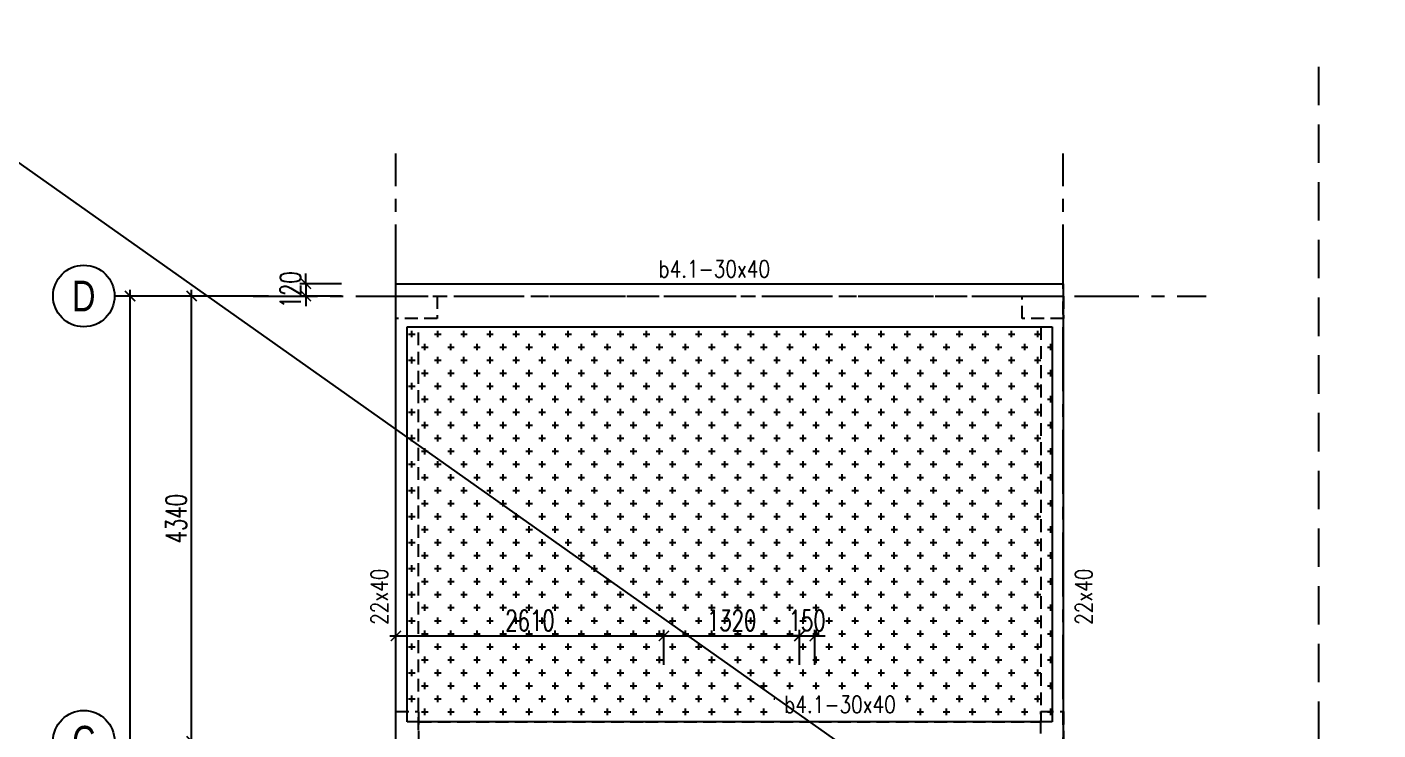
# Model space of a CAD drawing. Header units: millimetres. Extents: x -529861 to -223882, y -171969 to 61504.
# Drawn here: x -368782 to -355624, y -15290 to -8438 of the extents above; entities that cross this region are included whole.
import ezdxf
from ezdxf.enums import TextEntityAlignment as Align

# ---------------------------------------------------------------- set-up
doc = ezdxf.new("R2010")
doc.units = ezdxf.units.MM
doc.header["$LTSCALE"] = 5000
doc.linetypes.add('CENTER', pattern=[2, 1.25, -0.25, 0.25, -0.25])
doc.linetypes.add('HIDDEN', pattern=[0.375, 0.25, -0.125])
doc.layers.get('Defpoints').update_dxf_attribs({"color": 143})
for name, color, linetype in [('KCS_AXIS', 18, 'CENTER'), ('KCS_BORDER', 3, 'Continuous'), ('KCS_CHI', 1, 'Continuous'), ('KCS_DIM', 1, 'Continuous'), ('KCS_HIDDEN', 8, 'HIDDEN'), ('KCS_TEXT', 2, 'Continuous')]:
    doc.layers.add(name, color=color, linetype=linetype)
doc.layers.add('KCS_Plotter', color=11, linetype='Continuous', plot=False)
doc.layers.add('S-dims', color=8, linetype='Continuous', lineweight=18)
doc.layers.add('S-text', color=2, linetype='Continuous', lineweight=20)
doc.styles.add('s-text', font='vnsimli.shx', dxfattribs={"width": 0.7})
doc.styles.add('style1', font='arial.ttf', dxfattribs={"width": 0.75})
doc.dimstyles.new('1-100s', dxfattribs={"dimtxt": 200, "dimasz": 100, "dimexe": 60, "dimexo": 0, "dimgap": 50, "dimtad": 1, "dimdec": 0, "dimzin": 0, "dimdsep": 46, "dimtxsty": 's-text', "dimblk1": 'ARCHTICK', "dimblk2": 'ARCHTICK', "dimsah": 1, "dimcen": 80, "dimdle": 60, "dimclrd": 9, "dimclre": 9, "dimclrt": 2, "dimadec": 0, "dimazin": 0, "dimtfac": 0.0001, "dimtdec": 0, "dimtix": 1, "dimtmove": 1, "dimatfit": 3, "dimldrblk": 'ARCHTICK', "dimfxl": 200, "dimtolj": 1, "dimtzin": 0, "dimarcsym": 0})

# ---------------------------------------------------------------- blocks, each defined once
blk = doc.blocks.new('_ArchTick')
at = {"color": 0, "linetype": 'ByBlock', "const_width": 0.15}
blk.add_lwpolyline([(-0.5, -0.5), (0.5, 0.5)], dxfattribs=at)
blk = doc.blocks.new('*D1162')
at = {"layer": 'Defpoints', "color": 0, "ltscale": 1500, "transparency": 16777216}
for p in [(-32095, -34838), (-31346, -34838), (-31495, -39178)]:
    blk.add_point(p, dxfattribs=at)
at = {"layer": 'KCS_DIM', "color": 9, "lineweight": -2, "ltscale": 1500, "transparency": 16777216}
for p, q in [((-31346, -34838), (-32155, -34838)), ((-32095, -39238), (-32095, -34778)), ((-31495, -39178), (-32155, -39178))]:
    blk.add_line(p, q, dxfattribs=at)
at = {"layer": 'KCS_DIM', "color": 9, "lineweight": -2, "ltscale": 1500, "transparency": 16777216, "xscale": 100, "yscale": 100, "zscale": 100}
for p, rotation in [((-32095, -34838), 90), ((-32095, -39178), 270)]:
    blk.add_blockref('_ArchTick', p, dxfattribs=dict(at, rotation=rotation))
at = {"layer": 'KCS_DIM', "color": 2, "ltscale": 1500, "transparency": 16777216, "insert": (-32245, -37008), "char_height": 200, "attachment_point": 5, "rotation": 90, "style": 's-text'}
blk.add_mtext('\\A1;4340', dxfattribs=at)
blk = doc.blocks.new('*D1163')
at = {"layer": 'Defpoints', "color": 0, "ltscale": 1500, "transparency": 16777216}
for p in [(-32695, -34838), (-31495, -34838), (-31495, -46138)]:
    blk.add_point(p, dxfattribs=at)
at = {"layer": 'KCS_DIM', "color": 9, "lineweight": -2, "ltscale": 1500, "transparency": 16777216}
for p, q in [((-31495, -34838), (-32755, -34838)), ((-32695, -46198), (-32695, -34778)), ((-31495, -46138), (-32755, -46138))]:
    blk.add_line(p, q, dxfattribs=at)
at = {"layer": 'KCS_DIM', "color": 9, "lineweight": -2, "ltscale": 1500, "transparency": 16777216, "xscale": 100, "yscale": 100, "zscale": 100}
for p, rotation in [((-32695, -34838), 90), ((-32695, -46138), 270)]:
    blk.add_blockref('_ArchTick', p, dxfattribs=dict(at, rotation=rotation))
at = {"layer": 'KCS_DIM', "color": 2, "ltscale": 1500, "transparency": 16777216, "insert": (-32845, -40488), "char_height": 200, "attachment_point": 5, "rotation": 90, "style": 's-text'}
blk.add_mtext('\\A1;11300', dxfattribs=at)
blk = doc.blocks.new('*D317')
at = {"layer": 'Defpoints', "color": 0, "linetype": 'ByBlock', "ltscale": 1500, "transparency": 16777216}
for p in [(-362579, -14373), (-365189, -14654), (-362579, -14654)]:
    blk.add_point(p, dxfattribs=at)
at = {"layer": 'S-dims', "color": 9, "linetype": 'ByBlock', "lineweight": -2, "ltscale": 1500, "transparency": 16777216}
for p, q in [((-365189, -14654), (-365189, -14313)), ((-362579, -14654), (-362579, -14313)), ((-365249, -14373), (-362519, -14373))]:
    blk.add_line(p, q, dxfattribs=at)
at = {"layer": 'S-dims', "color": 9, "linetype": 'ByBlock', "lineweight": -2, "ltscale": 1500, "transparency": 16777216, "xscale": 100, "yscale": 100, "zscale": 100, "rotation": 180}
blk.add_blockref('_ArchTick', (-365189, -14373), dxfattribs=at)
at = {"layer": 'S-dims', "color": 9, "linetype": 'ByBlock', "lineweight": -2, "ltscale": 1500, "transparency": 16777216, "xscale": 100, "yscale": 100, "zscale": 100}
blk.add_blockref('_ArchTick', (-362579, -14373), dxfattribs=at)
at = {"layer": 'S-dims', "color": 2, "linetype": 'ByBlock', "ltscale": 1500, "transparency": 16777216, "insert": (-363884, -14223), "char_height": 200, "attachment_point": 5, "style": 's-text'}
blk.add_mtext('\\A1;2610', dxfattribs=at)
blk = doc.blocks.new('*D318')
at = {"layer": 'Defpoints', "color": 0, "linetype": 'ByBlock', "ltscale": 1500, "transparency": 16777216}
for p in [(-361259, -14373), (-362579, -14654), (-361259, -14654)]:
    blk.add_point(p, dxfattribs=at)
at = {"layer": 'S-dims', "color": 9, "linetype": 'ByBlock', "lineweight": -2, "ltscale": 1500, "transparency": 16777216}
for p, q in [((-362579, -14654), (-362579, -14313)), ((-361259, -14654), (-361259, -14313)), ((-362639, -14373), (-361199, -14373))]:
    blk.add_line(p, q, dxfattribs=at)
at = {"layer": 'S-dims', "color": 9, "linetype": 'ByBlock', "lineweight": -2, "ltscale": 1500, "transparency": 16777216, "xscale": 100, "yscale": 100, "zscale": 100, "rotation": 180}
blk.add_blockref('_ArchTick', (-362579, -14373), dxfattribs=at)
at = {"layer": 'S-dims', "color": 9, "linetype": 'ByBlock', "lineweight": -2, "ltscale": 1500, "transparency": 16777216, "xscale": 100, "yscale": 100, "zscale": 100}
blk.add_blockref('_ArchTick', (-361259, -14373), dxfattribs=at)
at = {"layer": 'S-dims', "color": 2, "linetype": 'ByBlock', "ltscale": 1500, "transparency": 16777216, "insert": (-361919, -14223), "char_height": 200, "attachment_point": 5, "style": 's-text'}
blk.add_mtext('\\A1;1320', dxfattribs=at)
blk = doc.blocks.new('*D319')
at = {"layer": 'Defpoints', "color": 0, "linetype": 'ByBlock', "ltscale": 1500, "transparency": 16777216}
for p in [(-361109, -14373), (-361259, -14654), (-361109, -14654)]:
    blk.add_point(p, dxfattribs=at)
at = {"layer": 'S-dims', "color": 9, "linetype": 'ByBlock', "lineweight": -2, "ltscale": 1500, "transparency": 16777216}
for p, q in [((-361259, -14654), (-361259, -14313)), ((-361109, -14654), (-361109, -14313)), ((-361259, -14373), (-361359, -14373)), ((-361259, -14373), (-361109, -14373)), ((-361109, -14373), (-361009, -14373))]:
    blk.add_line(p, q, dxfattribs=at)
at = {"layer": 'S-dims', "color": 9, "linetype": 'ByBlock', "lineweight": -2, "ltscale": 1500, "transparency": 16777216, "xscale": 100, "yscale": 100, "zscale": 100}
blk.add_blockref('_ArchTick', (-361259, -14373), dxfattribs=at)
at = {"layer": 'S-dims', "color": 9, "linetype": 'ByBlock', "lineweight": -2, "ltscale": 1500, "transparency": 16777216, "xscale": 100, "yscale": 100, "zscale": 100, "rotation": 180}
blk.add_blockref('_ArchTick', (-361109, -14373), dxfattribs=at)
at = {"layer": 'S-dims', "color": 2, "linetype": 'ByBlock', "ltscale": 1500, "transparency": 16777216, "insert": (-361184, -14223), "char_height": 200, "attachment_point": 5, "style": 's-text'}
blk.add_mtext('\\A1;150', dxfattribs=at)
blk = doc.blocks.new('*D1609')
at = {"layer": 'Defpoints', "color": 0, "linetype": 'ByBlock', "ltscale": 1500, "transparency": 16777216}
for p in [(-365720, -10940), (-366066, -11060), (-365720, -11060)]:
    blk.add_point(p, dxfattribs=at)
at = {"layer": 'S-dims', "color": 9, "linetype": 'ByBlock', "lineweight": -2, "ltscale": 1500, "transparency": 16777216}
for p, q in [((-366066, -10940), (-366066, -10840)), ((-365720, -10940), (-366126, -10940)), ((-366066, -10940), (-366066, -11060)), ((-365720, -11060), (-366126, -11060)), ((-366066, -11060), (-366066, -11160))]:
    blk.add_line(p, q, dxfattribs=at)
at = {"layer": 'S-dims', "color": 9, "linetype": 'ByBlock', "lineweight": -2, "ltscale": 1500, "transparency": 16777216, "xscale": 100, "yscale": 100, "zscale": 100}
for p, rotation in [((-366066, -10940), 270), ((-366066, -11060), 90)]:
    blk.add_blockref('_ArchTick', p, dxfattribs=dict(at, rotation=rotation))
at = {"layer": 'S-dims', "color": 2, "linetype": 'ByBlock', "ltscale": 1500, "transparency": 16777216, "insert": (-366216, -11000), "char_height": 200, "attachment_point": 5, "rotation": 90, "style": 's-text'}
blk.add_mtext('\\A1;120', dxfattribs=at)
blk = doc.blocks.new('2-LUOI TRUC')
at = {"layer": 'KCS_AXIS', "ltscale": 0.1}
for p, q in [((-30105.3, -46766.5), (-30105.3, -33447.5)), ((-23605.3, -46766.5), (-23605.3, -33447.5)), ((-31495.3, -34837.5), (-22215.3, -34837.5))]:
    blk.add_line(p, q, dxfattribs=at)
at = {"layer": 'KCS_CHI', "ltscale": 1500}
blk.add_line((-32695.3, -34837.5), (-32845.3, -34837.5), dxfattribs=at)
for centre in [(-33145.3, -34837.5), (-33145.3, -39177.5)]:
    blk.add_circle(centre, 300, dxfattribs=at)
at = {"layer": 'KCS_TEXT', "color": 4, "ltscale": 1500, "style": 'style1', "width": 0.75}
for s, p in [('D', (-33145.3, -34837.5)), ('C', (-33145.3, -39177.5))]:
    blk.add_text(s, height=300, dxfattribs=at).set_placement(p, align=Align.MIDDLE_CENTER)
at = {"layer": 'KCS_DIM', "ltscale": 1500}
for base, p1, p2, picture, middle in [((-32695.3, -34837.5), (-31495.3, -46137.5), (-31495.3, -34837.5), '*D1163', (-32845.3, -40487.5)), ((-32095.3, -34837.5), (-31495.3, -39177.5), (-31345.8, -34837.5), '*D1162', (-32245.3, -37007.5))]:
    dim = blk.add_linear_dim(base=base, p1=p1, p2=p2, angle=90, dimstyle='1-100s', dxfattribs=at)
    dim.commit()
    dim.dimension.update_dxf_attribs({"geometry": picture, "text_midpoint": middle})
blk = doc.blocks.new('2-MBC TUM')
at = {"layer": 'KCS_AXIS'}
blk.add_blockref('2-LUOI TRUC', (29995, 46028), dxfattribs=at)
blk = doc.blocks.new('2-MBKC TUM')
at = {"layer": 'KCS_BORDER', "ltscale": 1500}
for p, q in [((-4613, -67005), (-4613, -56065)), ((-4613, -56065), (1887, -56065)), ((1887, -67605), (1887, -56065)), ((-4503, -60335), (-4503, -56485)), ((-4503, -56485), (1777, -56485)), ((1777, -56485), (1777, -60335)), ((1777, -60335), (-4503, -60335))]:
    blk.add_line(p, q, dxfattribs=at)
at = {"layer": 'KCS_HIDDEN', "ltscale": 0.1}
for p, q in [((-4613, -56185), (1887, -56185)), ((-4393, -56485), (-2203, -56485)), ((-4393, -60415), (-4393, -56485)), ((-1983, -56485), (1667, -56485)), ((1667, -56485), (1667, -60335)), ((-4393, -60335), (-2203, -60335)), ((-2183, -60335), (1667, -60335))]:
    blk.add_line(p, q, dxfattribs=at)
for points in [[(-4213, -56185), (-4213, -56405), (-4613, -56405), (-4613, -56185)], [(1887, -56185), (1887, -56405), (1487, -56405), (1487, -56185)], [(-4613, -60235), (-4393, -60235), (-4393, -60635), (-4613, -60635)], [(1667, -60235), (1887, -60235), (1887, -60635), (1667, -60635)]]:
    blk.add_lwpolyline(points, close=True, dxfattribs=at)
at = {"layer": 'KCS_BORDER', "ltscale": 1500}
blk.add_blockref('2-MBC TUM', (-4503, -67375), dxfattribs=at)

msp = doc.modelspace()

# ---------------------------------------------------------------- hatches: boundary and pattern name
at = {"layer": 'KCS_BORDER', "ltscale": 2000, "true_color": 0x737373, "transparency": 33554687}
h = msp.add_hatch(dxfattribs=at)
h.set_pattern_fill('CROSS', color=8, scale=20)
h.set_pattern_definition([(0, (-247590.85, 8000.71), (127, 127), [63.5, -190.5]), (90, (-247559.1, 7968.96), (-127, 127), [63.5, -190.5])])
h.paths.add_polyline_path([(-365078.68, -19014.07), (-365078.68, -21539.87), (-363088.68, -21539.87), (-363088.68, -19014.07), (-363493.68, -19014.07)])
h.paths.add_polyline_path([(-361498.65, -15164.65), (-360228.15, -15164.65), (-360228.15, -14917.15), (-361498.65, -14917.15)], flags=16)
h.paths.add_polyline_path([(-358798.68, -11359.87), (-365078.68, -11359.87), (-365078.68, -15209.87), (-362778.68, -15209.87), (-358798.68, -15209.87)])

# ---------------------------------------------------------------- linework, layer by layer
at = {"layer": 'KCS_HIDDEN', "ltscale": 0.3}
msp.add_line((-356203.6, -8824.89), (-356203.6, -31054.83), dxfattribs=at)
at = {"layer": 'KCS_Plotter', "linetype": 'ByBlock', "ltscale": 1500}
msp.add_line((-370736.33, -8437.61), (-338204.71, -31442.11), dxfattribs=at)

# ---------------------------------------------------------------- block references
at = {"layer": 'KCS_BORDER', "color": 8, "ltscale": 1500, "true_color": 0x737373, "transparency": 33554687}
msp.add_blockref('2-MBKC TUM', (-360575.43, 45124.74), dxfattribs=at)

# ---------------------------------------------------------------- texts
at = {"layer": 'S-text', "style": 's-text', "width": 0.8}
for p in [(-362087.94, -10878.15, 0), (-360863.4, -15123.4, 0)]:
    msp.add_text('b4.1-30x40', height=165, dxfattribs=at).set_placement(p, align=Align.CENTER)
for p in [(-365267.52, -13991.03, 0), (-358407.42, -13991.03, 0)]:
    msp.add_text('22x40', height=165, rotation=90, dxfattribs=at).set_placement(p, align=Align.CENTER)

# ---------------------------------------------------------------- dimensions: what is measured, and where the dimension line sits
at = {"layer": 'S-dims', "linetype": 'ByBlock', "ltscale": 1500}
dim = msp.add_linear_dim(base=(-366066.42, -11059.87), p1=(-365719.82, -10939.87), p2=(-365719.82, -11059.87), angle=90, dimstyle='1-100s', dxfattribs=at)
dim.commit()
dim.dimension.update_dxf_attribs({"geometry": '*D1609', "text_midpoint": (-366216.42, -10999.87)})
for base, p1, p2, picture, middle in [((-362578.68, -14373.3), (-365188.68, -14654.07), (-362578.68, -14654.07), '*D317', (-363883.68, -14223.3)), ((-361258.72, -14373.3), (-362578.68, -14654.07), (-361258.72, -14654.07), '*D318', (-361918.7, -14223.3)), ((-361108.72, -14373.3), (-361258.72, -14654.07), (-361108.72, -14654.07), '*D319', (-361183.72, -14223.3))]:
    dim = msp.add_linear_dim(base=base, p1=p1, p2=p2, dimstyle='1-100s', dxfattribs=at)
    dim.commit()
    dim.dimension.update_dxf_attribs({"geometry": picture, "text_midpoint": middle})

doc.saveas('drawing.dxf')
